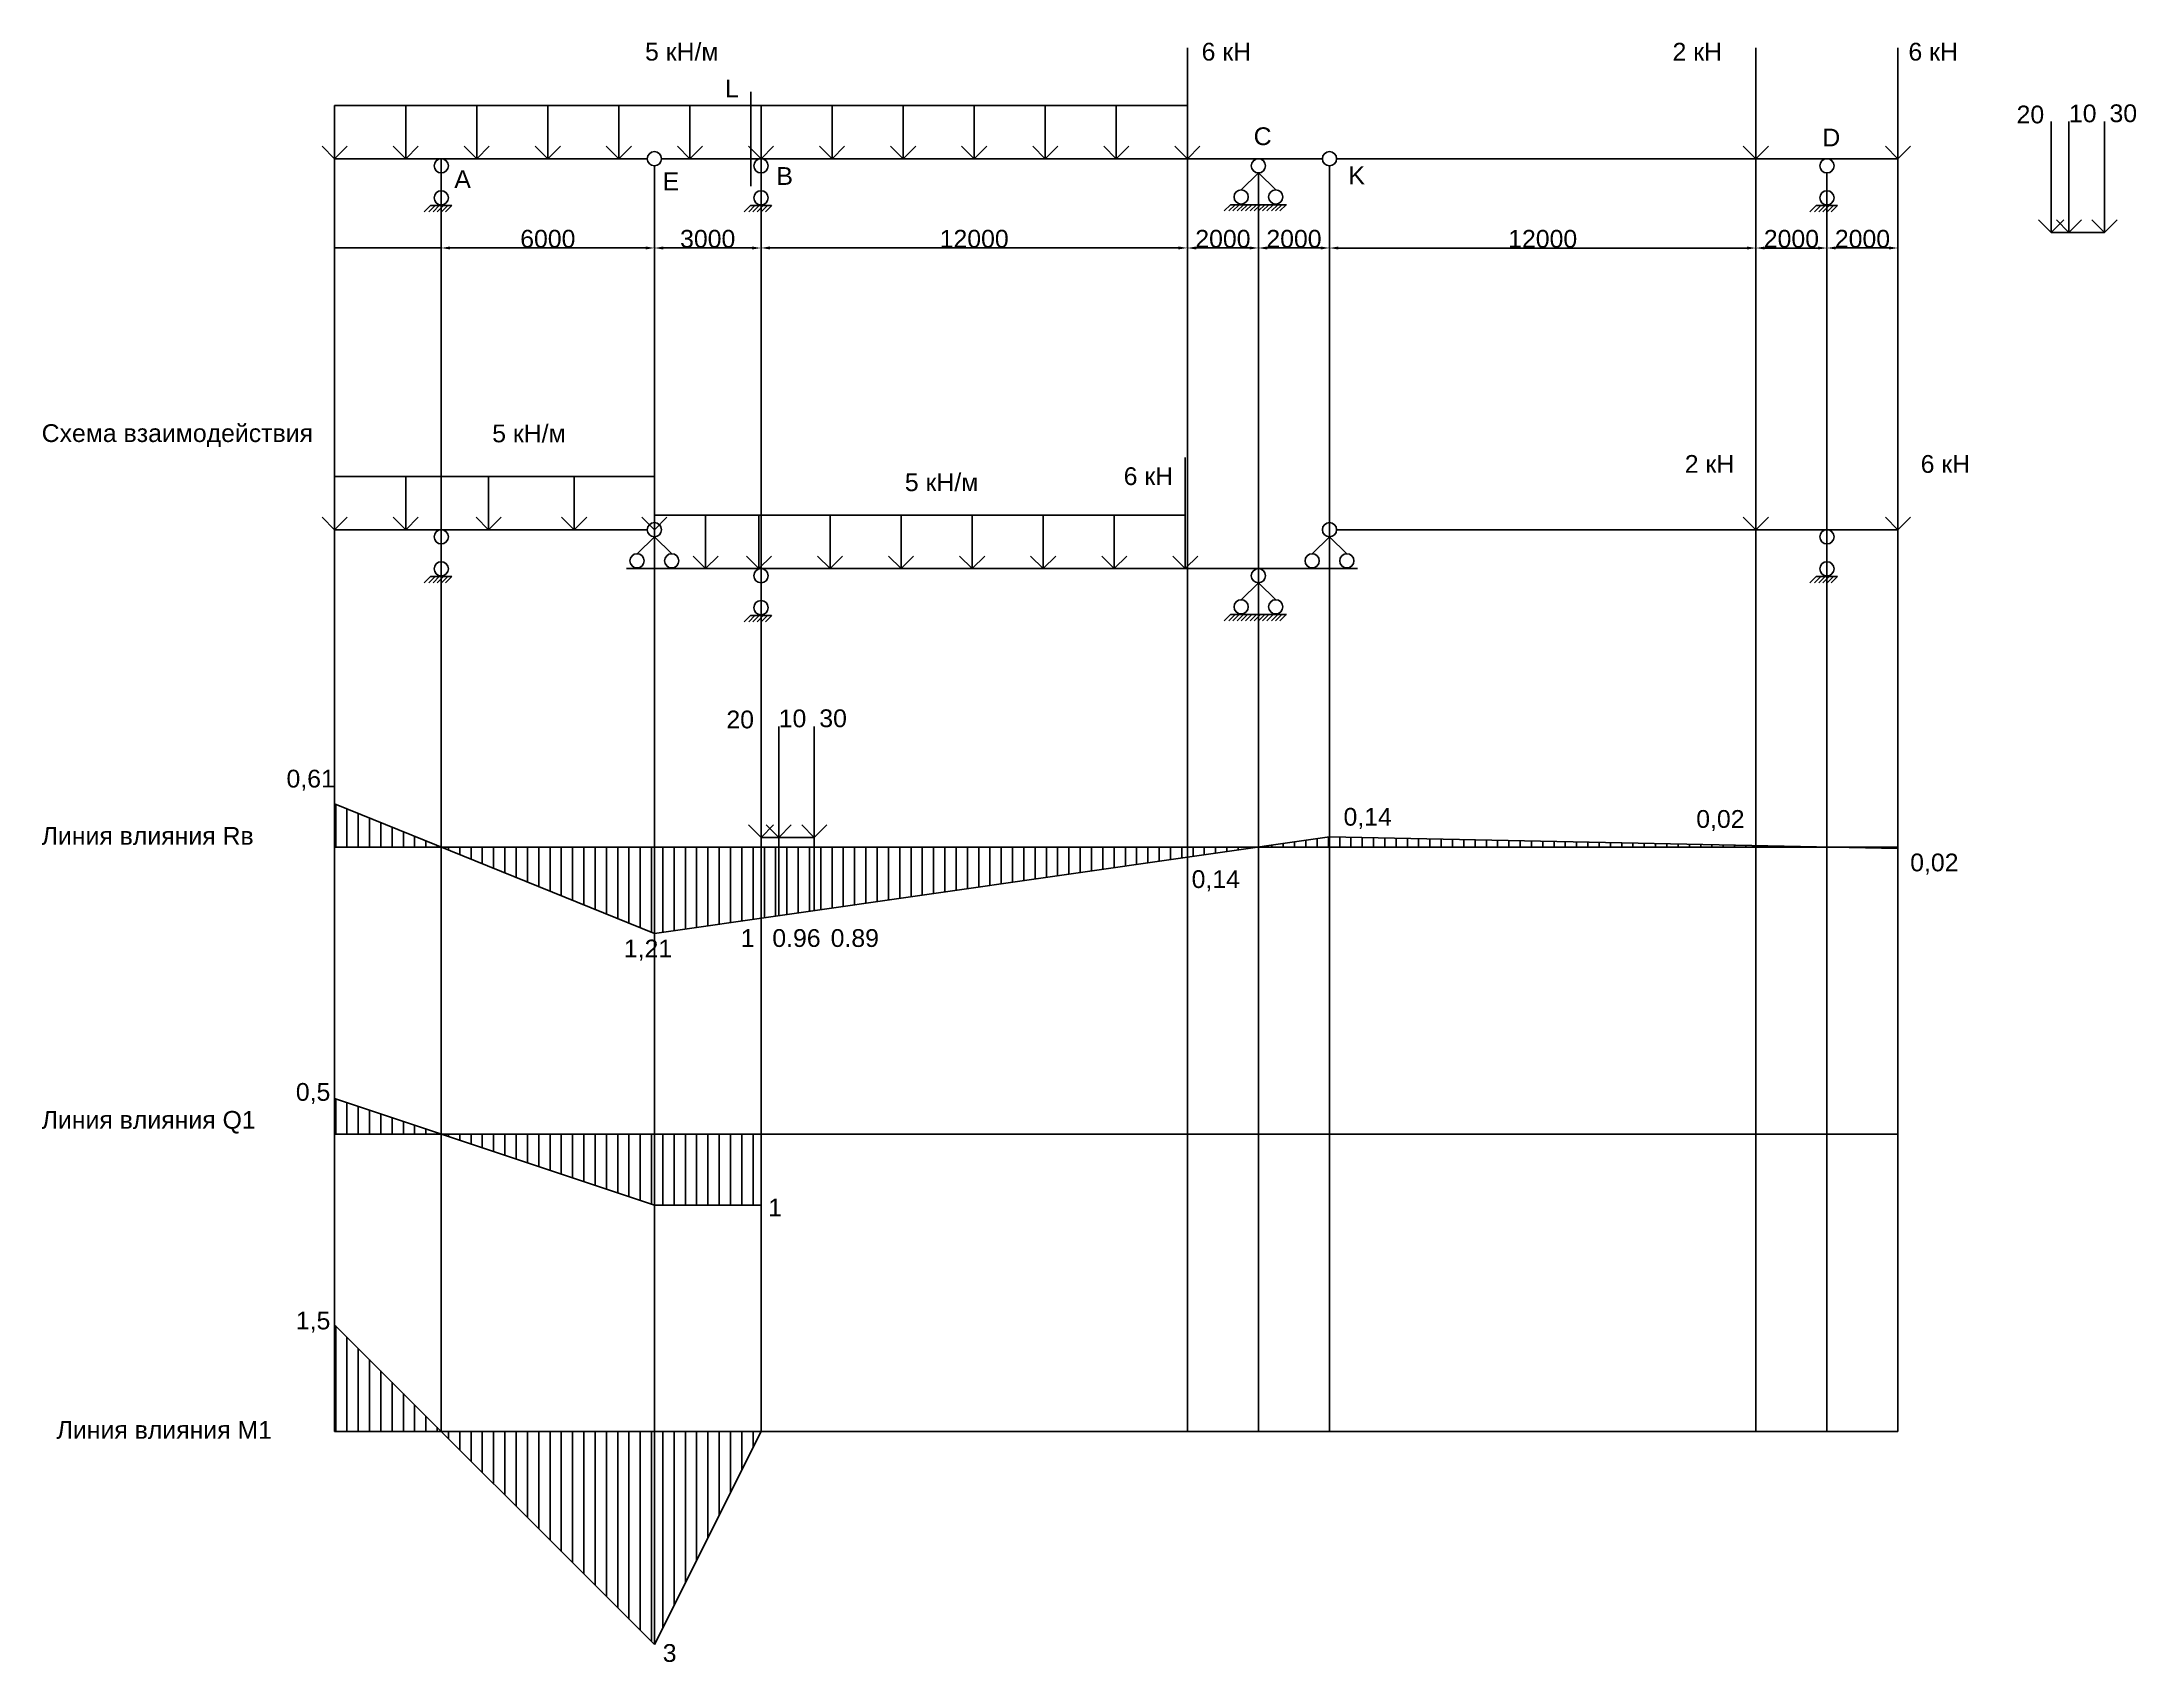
# Model space of a CAD drawing. Header units: millimetres. Extents: x 2045 to 60986, y 1905 to 47520.
import ezdxf

# ---------------------------------------------------------------- set-up
doc = ezdxf.new("R2010")
doc.units = ezdxf.units.MM
for name, color, linetype in [('балка', 7, 'Continuous'), ('груз', 7, 'Continuous'), ('линии влияния', 250, 'Continuous'), ('размеры', 7, 'Continuous'), ('схема взаимодействия', 7, 'Continuous')]:
    doc.layers.add(name, color=color, linetype=linetype)
doc.styles.get("Standard").update_dxf_attribs({"font": 'arial.ttf'})
doc.dimstyles.new('ISO-25', dxfattribs={"dimtxt": 2.5, "dimasz": 2.5, "dimexe": 1.25, "dimexo": 0.625, "dimtad": 1, "dimtxsty": 'Standard', "dimcen": 2.5, "dimadec": 0, "dimazin": 0, "dimtfac": 1, "dimtmove": 0, "dimatfit": 3, "dimfxl": 1, "dimarcsym": 0})
pattern_1 = [(90, (2692.8, 35148.83), (-317.5, 0), [])]

# ---------------------------------------------------------------- blocks, each defined once
blk = doc.blocks.new('*D19')
at = {"layer": 'Defpoints', "color": 0, "transparency": 16777216}
for p in [(10284, 44230), (13284, 42912), (13284, 41718)]:
    blk.add_point(p, dxfattribs=at)
at = {"layer": 'размеры', "color": 0, "lineweight": -2, "transparency": 16777216}
for p, q in [((10284, 44229), (10284, 41717)), ((13284, 42912), (13284, 41717)), ((10286, 41718), (13281, 41718))]:
    blk.add_line(p, q, dxfattribs=at)
at = {"layer": 'размеры', "color": 0, "transparency": 16777216}
for points in [[(10286, 41719), (10286, 41718), (10284, 41718)], [(13281, 41719), (13281, 41718), (13284, 41718)]]:
    blk.add_solid(points, dxfattribs=at)
at = {"layer": 'размеры', "color": 0, "transparency": 16777216, "insert": (11784, 41721), "char_height": 5, "attachment_point": 5}
blk.add_mtext('3000', dxfattribs=at)
blk = doc.blocks.new('*D23')
at = {"layer": 'Defpoints', "color": 0, "transparency": 16777216}
for p in [(19284, 44030), (13284, 42912), (19284, 41718)]:
    blk.add_point(p, dxfattribs=at)
at = {"layer": 'размеры', "color": 0, "lineweight": -2, "transparency": 16777216}
for p, q in [((19284, 44029), (19284, 41717)), ((13284, 42912), (13284, 41717)), ((13534, 41718), (19034, 41718))]:
    blk.add_line(p, q, dxfattribs=at)
at = {"layer": 'размеры', "color": 0, "transparency": 16777216}
for points in [[(13534, 41760), (13534, 41676), (13284, 41718)], [(19034, 41760), (19034, 41676), (19284, 41718)]]:
    blk.add_solid(points, dxfattribs=at)
at = {"layer": 'размеры', "color": 0, "transparency": 16777216, "insert": (16284, 41974), "char_height": 500, "attachment_point": 5}
blk.add_mtext('6000', dxfattribs=at)
blk = doc.blocks.new('*D24')
at = {"layer": 'Defpoints', "color": 0, "transparency": 16777216}
for p in [(34284, 44230), (22284, 42930), (34284, 41718)]:
    blk.add_point(p, dxfattribs=at)
at = {"layer": 'размеры', "color": 0, "lineweight": -2, "transparency": 16777216}
for p, q in [((34284, 44229), (34284, 41717)), ((22284, 42929), (22284, 41717)), ((22534, 41718), (34034, 41718))]:
    blk.add_line(p, q, dxfattribs=at)
at = {"layer": 'размеры', "color": 0, "transparency": 16777216}
for points in [[(22534, 41760), (22534, 41676), (22284, 41718)], [(34034, 41760), (34034, 41676), (34284, 41718)]]:
    blk.add_solid(points, dxfattribs=at)
at = {"layer": 'размеры', "color": 0, "transparency": 16777216, "insert": (28284, 41974), "char_height": 500, "attachment_point": 5}
blk.add_mtext('12000', dxfattribs=at)
blk = doc.blocks.new('*D25')
at = {"layer": 'Defpoints', "color": 0, "transparency": 16777216}
for p in [(34284, 44230), (36284, 42936), (36284, 41717)]:
    blk.add_point(p, dxfattribs=at)
at = {"layer": 'размеры', "color": 0, "lineweight": -2, "transparency": 16777216}
for p, q in [((34284, 44229), (34284, 41716)), ((36284, 42935), (36284, 41716)), ((34534, 41717), (36034, 41717))]:
    blk.add_line(p, q, dxfattribs=at)
at = {"layer": 'размеры', "color": 0, "transparency": 16777216}
for points in [[(34534, 41759), (34534, 41675), (34284, 41717)], [(36034, 41759), (36034, 41675), (36284, 41717)]]:
    blk.add_solid(points, dxfattribs=at)
at = {"layer": 'размеры', "color": 0, "transparency": 16777216, "insert": (35284, 41973), "char_height": 500, "attachment_point": 5}
blk.add_mtext('2000', dxfattribs=at)
blk = doc.blocks.new('*D26')
at = {"layer": 'Defpoints', "color": 0, "transparency": 16777216}
for p in [(50284, 44230), (38284, 44030), (50284, 41716)]:
    blk.add_point(p, dxfattribs=at)
at = {"layer": 'размеры', "color": 0, "lineweight": -2, "transparency": 16777216}
for p, q in [((50284, 44229), (50284, 41715)), ((38284, 44029), (38284, 41715)), ((38534, 41716), (50034, 41716))]:
    blk.add_line(p, q, dxfattribs=at)
at = {"layer": 'размеры', "color": 0, "transparency": 16777216}
for points in [[(38534, 41758), (38534, 41675), (38284, 41716)], [(50034, 41758), (50034, 41675), (50284, 41716)]]:
    blk.add_solid(points, dxfattribs=at)
at = {"layer": 'размеры', "color": 0, "transparency": 16777216, "insert": (44284, 41972), "char_height": 500, "attachment_point": 5}
blk.add_mtext('12000', dxfattribs=at)
blk = doc.blocks.new('*D27')
at = {"layer": 'Defpoints', "color": 0, "transparency": 16777216}
for p in [(50284, 44230), (52284, 42912), (52284, 41716)]:
    blk.add_point(p, dxfattribs=at)
at = {"layer": 'размеры', "color": 0, "lineweight": -2, "transparency": 16777216}
for p, q in [((50284, 44229), (50284, 41715)), ((52284, 42912), (52284, 41715)), ((50534, 41716), (52034, 41716))]:
    blk.add_line(p, q, dxfattribs=at)
at = {"layer": 'размеры', "color": 0, "transparency": 16777216}
for points in [[(50534, 41758), (50534, 41675), (50284, 41716)], [(52034, 41758), (52034, 41675), (52284, 41716)]]:
    blk.add_solid(points, dxfattribs=at)
at = {"layer": 'размеры', "color": 0, "transparency": 16777216, "insert": (51284, 41972), "char_height": 500, "attachment_point": 5}
blk.add_mtext('2000', dxfattribs=at)
blk = doc.blocks.new('*D28')
at = {"layer": 'Defpoints', "color": 0, "transparency": 16777216}
for p in [(54284, 44230), (52284, 42912), (54284, 41717)]:
    blk.add_point(p, dxfattribs=at)
at = {"layer": 'размеры', "color": 0, "lineweight": -2, "transparency": 16777216}
for p, q in [((54284, 44229), (54284, 41716)), ((52284, 42912), (52284, 41716)), ((52534, 41717), (54034, 41717))]:
    blk.add_line(p, q, dxfattribs=at)
at = {"layer": 'размеры', "color": 0, "transparency": 16777216}
for points in [[(52534, 41759), (52534, 41675), (52284, 41717)], [(54034, 41759), (54034, 41675), (54284, 41717)]]:
    blk.add_solid(points, dxfattribs=at)
at = {"layer": 'размеры', "color": 0, "transparency": 16777216, "insert": (53284, 41973), "char_height": 500, "attachment_point": 5}
blk.add_mtext('2000', dxfattribs=at)
blk = doc.blocks.new('*D29')
at = {"layer": 'Defpoints', "color": 0, "transparency": 16777216}
for p in [(19284, 44030), (22284, 42912), (22284, 41717)]:
    blk.add_point(p, dxfattribs=at)
at = {"layer": 'размеры', "color": 0, "lineweight": -2, "transparency": 16777216}
for p, q in [((19284, 44029), (19284, 41716)), ((22284, 42912), (22284, 41716)), ((19534, 41717), (22034, 41717))]:
    blk.add_line(p, q, dxfattribs=at)
at = {"layer": 'размеры', "color": 0, "transparency": 16777216}
for points in [[(19534, 41759), (19534, 41675), (19284, 41717)], [(22034, 41759), (22034, 41675), (22284, 41717)]]:
    blk.add_solid(points, dxfattribs=at)
at = {"layer": 'размеры', "color": 0, "transparency": 16777216, "insert": (20784, 41973), "char_height": 500, "attachment_point": 5}
blk.add_mtext('3000', dxfattribs=at)
blk = doc.blocks.new('*D30')
at = {"layer": 'Defpoints', "color": 0, "transparency": 16777216}
for p in [(38284, 44030), (36284, 42936), (38284, 41717)]:
    blk.add_point(p, dxfattribs=at)
at = {"layer": 'размеры', "color": 0, "lineweight": -2, "transparency": 16777216}
for p, q in [((38284, 44029), (38284, 41716)), ((36284, 42935), (36284, 41716)), ((36534, 41717), (38034, 41717))]:
    blk.add_line(p, q, dxfattribs=at)
at = {"layer": 'размеры', "color": 0, "transparency": 16777216}
for points in [[(36534, 41759), (36534, 41675), (36284, 41717)], [(38034, 41759), (38034, 41675), (38284, 41717)]]:
    blk.add_solid(points, dxfattribs=at)
at = {"layer": 'размеры', "color": 0, "transparency": 16777216, "insert": (37284, 41973), "char_height": 500, "attachment_point": 5}
blk.add_mtext('2000', dxfattribs=at)

msp = doc.modelspace()

# ---------------------------------------------------------------- hatches: boundary and pattern name
at = {"layer": 'линии влияния'}
h = msp.add_hatch(dxfattribs=at)
h.set_pattern_fill('ANSI31', color=256, scale=100, angle=45)
h.set_pattern_definition(pattern_1)
h.paths.add_polyline_path([(10283.895, 26064.23), (10283.895, 24849.945), (13283.895, 24849.945)])
h = msp.add_hatch(dxfattribs=at)
h.set_pattern_fill('ANSI31', color=256, scale=100, angle=45)
h.set_pattern_definition(pattern_1)
h.paths.add_polyline_path([(19283.895, 24849.945), (13283.895, 24849.945), (19283.895, 22421.373)])
h.paths.add_polyline_path([(22283.895, 24849.945), (19283.895, 24849.945), (19283.895, 22421.373), (22283.895, 22849.945)])
h.paths.add_polyline_path([(34283.895, 24564.23), (34283.895, 24849.945), (22283.895, 24849.945), (22283.895, 22849.945)])
h.paths.add_polyline_path([(36283.895, 24849.945), (34283.895, 24849.945), (34283.895, 24564.23)])
h.paths.add_polyline_path([(38283.895, 25135.659), (36283.895, 24849.945), (38283.895, 24849.945)])
h.paths.add_polyline_path([(38283.895, 25135.659), (38283.895, 24849.945), (52281.99, 24849.945)])
h = msp.add_hatch(dxfattribs=at)
h.set_pattern_fill('ANSI31', color=256, scale=100, angle=45)
h.set_pattern_definition(pattern_1)
h.paths.add_polyline_path([(54283.895, 24809.084), (54283.895, 24849.945), (52281.99, 24849.945)])
h = msp.add_hatch(dxfattribs=at)
h.set_pattern_fill('ANSI31', color=256, scale=100, angle=45)
h.set_pattern_definition(pattern_1)
h.paths.add_polyline_path([(10283.895, 17770.067), (10283.895, 16770.067), (13283.895, 16770.067)])
h.paths.add_polyline_path([(19283.895, 16770.067), (13283.895, 16770.067), (19283.895, 14770.067)])
h.paths.add_polyline_path([(22283.895, 16770.067), (19283.895, 16770.067), (19283.895, 14770.067), (22283.895, 14770.067)])
h = msp.add_hatch(dxfattribs=at)
h.set_pattern_fill('ANSI31', color=256, scale=100, angle=45)
h.set_pattern_definition(pattern_1)
h.paths.add_polyline_path([(10283.895, 11402.317), (10283.895, 8402.317), (13283.895, 8402.317)])
h.paths.add_polyline_path([(19283.895, 8402.317), (13283.895, 8402.317), (19283.895, 2402.317)])
h.paths.add_polyline_path([(22283.895, 8402.317), (19283.895, 8402.317), (19283.895, 2402.317)])

# ---------------------------------------------------------------- linework, layer by layer
at = {"layer": 'балка'}
for p, q in [((34283.895, 44230.076), (34283.895, 47353.607)), ((50283.895, 44230.076), (50283.895, 47353.607)), ((54283.895, 44230.076), (54283.895, 47353.607)), ((22000.971, 46110.38), (22000.971, 43460.885)), ((34283.895, 45730.076), (10283.895, 45730.076)), ((58595.664, 42156.864), (58595.664, 45280.395)), ((59095.664, 42156.864), (59095.664, 45280.395)), ((60095.664, 42156.864), (60095.664, 45280.395)), ((10283.895, 44230.076), (9930.341, 44583.629)), ((10283.895, 44230.076), (13283.895, 44230.076)), ((12283.895, 44230.076), (11930.341, 44583.629)), ((13283.895, 44230.076), (19083.895, 44230.076)), ((14283.895, 44230.076), (13930.341, 44583.629)), ((16283.895, 44230.076), (15930.341, 44583.629)), ((18283.895, 44230.076), (17930.341, 44583.629)), ((19483.895, 44230.076), (22283.895, 44230.076)), ((20283.895, 44230.076), (19930.341, 44583.629)), ((22283.895, 44230.076), (21930.341, 44583.629)), ((22283.895, 44230.076), (34283.895, 44230.076)), ((24283.895, 44230.076), (23930.341, 44583.629)), ((26283.895, 44230.076), (25930.341, 44583.629)), ((28283.895, 44230.076), (27930.341, 44583.629)), ((30283.895, 44230.076), (29930.341, 44583.629)), ((32283.895, 44230.076), (31930.341, 44583.629)), ((34283.895, 44230.076), (33930.341, 44583.629)), ((34283.895, 44230.076), (34637.448, 44583.629)), ((34283.895, 44230.076), (36283.895, 44230.076)), ((36283.895, 44230.076), (38083.895, 44230.076)), ((38483.895, 44230.076), (50283.895, 44230.076)), ((50283.895, 44230.076), (49930.341, 44583.629)), ((50283.895, 44230.076), (50637.448, 44583.629)), ((50283.895, 44230.076), (52283.895, 44230.076)), ((52283.895, 44230.076), (54283.895, 44230.076)), ((54283.895, 44230.076), (53930.341, 44583.629)), ((54283.895, 44230.076), (54637.448, 44583.629)), ((13283.895, 43830.076), (13283.895, 43330.076)), ((22283.895, 43830.076), (22283.895, 43330.076)), ((35796.593, 43353.874), (36283.895, 43830.076)), ((36283.895, 43830.076), (36771.196, 43353.874)), ((52283.895, 43830.076), (52283.895, 43330.076)), ((12983.895, 42912.268), (12807.118, 42735.492)), ((13113.426, 42912.268), (12936.649, 42735.492)), ((12983.895, 42912.268), (13583.895, 42912.268)), ((13230.077, 42912.268), (13053.3, 42735.492)), ((13348.811, 42912.268), (13172.034, 42735.492)), ((13465.462, 42912.268), (13288.685, 42735.492)), ((13584.196, 42912.268), (13407.419, 42735.492)), ((21983.895, 42912.268), (21807.118, 42735.492)), ((22113.426, 42912.268), (21936.649, 42735.492)), ((21983.895, 42912.268), (22583.895, 42912.268)), ((22230.077, 42912.268), (22053.3, 42735.492)), ((22348.811, 42912.268), (22172.034, 42735.492)), ((22465.462, 42912.268), (22288.685, 42735.492)), ((22584.196, 42912.268), (22407.419, 42735.492)), ((35496.593, 42936.067), (35319.817, 42759.291)), ((35626.125, 42936.067), (35449.348, 42759.291)), ((35496.593, 42936.067), (36096.593, 42936.067)), ((35742.776, 42936.067), (35565.999, 42759.291)), ((35861.51, 42936.067), (35684.733, 42759.291)), ((35978.161, 42936.067), (35801.384, 42759.291)), ((36096.895, 42936.067), (35920.118, 42759.291)), ((36226.125, 42936.067), (36049.348, 42759.291)), ((37071.196, 42936.067), (36096.895, 42936.067)), ((36342.776, 42936.067), (36165.999, 42759.291)), ((36461.51, 42936.067), (36284.733, 42759.291)), ((36578.161, 42936.067), (36401.384, 42759.291)), ((36696.895, 42936.067), (36520.118, 42759.291)), ((36826.426, 42936.067), (36649.649, 42759.291)), ((36943.077, 42936.067), (36766.301, 42759.291)), ((37061.811, 42936.067), (36885.035, 42759.291)), ((51983.895, 42912.268), (51807.118, 42735.492)), ((52113.426, 42912.268), (51936.649, 42735.492)), ((51983.895, 42912.268), (52583.895, 42912.268)), ((52230.077, 42912.268), (52053.3, 42735.492)), ((52348.811, 42912.268), (52172.034, 42735.492)), ((52465.462, 42912.268), (52288.685, 42735.492)), ((52584.196, 42912.268), (52407.419, 42735.492)), ((58595.664, 42156.864), (58242.111, 42510.417)), ((58595.664, 42156.864), (58949.218, 42510.417)), ((59095.664, 42156.864), (58742.111, 42510.417)), ((59095.664, 42156.864), (59449.218, 42510.417)), ((60095.664, 42156.864), (59742.111, 42510.417)), ((60095.664, 42156.864), (60449.218, 42510.417)), ((22283.895, 25124.474), (22283.895, 28248.006)), ((22783.895, 25124.474), (22783.895, 28248.006)), ((23783.895, 25124.474), (23783.895, 28248.006)), ((22283.895, 25124.474), (21930.341, 25478.027)), ((22283.895, 25124.474), (22637.448, 25478.027)), ((22783.895, 25124.474), (22430.341, 25478.027)), ((22783.895, 25124.474), (23137.448, 25478.027)), ((23783.895, 25124.474), (23430.341, 25478.027)), ((23783.895, 25124.474), (24137.448, 25478.027)), ((10283.895, 24849.945), (54283.895, 24849.945)), ((10283.895, 16770.067), (54283.895, 16770.067)), ((10283.895, 8402.317), (54283.895, 8402.317))]:
    msp.add_line(p, q, dxfattribs=at)
for points in [[(10637.448, 44583.629), (10283.895, 44230.076), (10283.895, 45730.076)], [(12637.448, 44583.629), (12283.895, 44230.076), (12283.895, 45730.076)], [(14637.448, 44583.629), (14283.895, 44230.076), (14283.895, 45730.076)], [(16637.448, 44583.629), (16283.895, 44230.076), (16283.895, 45730.076)], [(18637.448, 44583.629), (18283.895, 44230.076), (18283.895, 45730.076)], [(20637.448, 44583.629), (20283.895, 44230.076), (20283.895, 45730.076)], [(22637.448, 44583.629), (22283.895, 44230.076), (22283.895, 45730.076)], [(24637.448, 44583.629), (24283.895, 44230.076), (24283.895, 45730.076)], [(26637.448, 44583.629), (26283.895, 44230.076), (26283.895, 45730.076)], [(28637.448, 44583.629), (28283.895, 44230.076), (28283.895, 45730.076)], [(30637.448, 44583.629), (30283.895, 44230.076), (30283.895, 45730.076)], [(32637.448, 44583.629), (32283.895, 44230.076), (32283.895, 45730.076)]]:
    msp.add_lwpolyline(points, dxfattribs=at)
for centre in [(13283.895, 44030.076), (19283.895, 44230.076), (22283.895, 44030.076), (36283.895, 44030.076), (38283.895, 44230.076), (52283.895, 44030.076), (13283.895, 43130.076), (22283.895, 43130.076), (35796.593, 43153.874), (36771.196, 43153.874), (52283.895, 43130.076)]:
    msp.add_circle(centre, 200, dxfattribs=at)
at = {"layer": 'груз'}
for p, q in [((58595.664, 42156.864), (59095.664, 42156.864)), ((59095.664, 42156.864), (60095.664, 42156.864)), ((22283.895, 25124.474), (22783.895, 25124.474)), ((22783.895, 25124.474), (23783.895, 25124.474))]:
    msp.add_line(p, q, dxfattribs=at)
at = {"layer": 'линии влияния'}
for p, q in [((19283.895, 22421.373), (10283.895, 26064.23)), ((19283.895, 22421.373), (38283.895, 25135.659)), ((22283.895, 24849.945), (22283.895, 22849.945)), ((22783.895, 25124.474), (22783.895, 22921.373)), ((23783.895, 25124.474), (23783.895, 23064.23)), ((38283.895, 25135.659), (54283.895, 24809.084)), ((19283.895, 14770.067), (10283.895, 17770.067)), ((22283.895, 16770.067), (22283.895, 14770.067)), ((22283.895, 14770.067), (19283.895, 14770.067)), ((19283.895, 2402.317), (10283.895, 11402.317)), ((19283.895, 8402.317), (19283.895, 2402.317)), ((19283.895, 2402.317), (22283.895, 8402.317))]:
    msp.add_line(p, q, dxfattribs=at)
at = {"layer": 'размеры'}
for p, q in [((10283.895, 44230.076), (10283.895, 8402.317)), ((13283.895, 44230.076), (13283.895, 8402.317)), ((22283.895, 44230.076), (22283.895, 8402.317)), ((34283.895, 44230.076), (34283.895, 8402.317)), ((50283.895, 44230.076), (50283.895, 8402.317)), ((54283.895, 44230.076), (54283.895, 8402.317)), ((19283.895, 44030.076), (19283.895, 2402.317)), ((36283.895, 43830.076), (36283.895, 8402.317)), ((38283.895, 44030.076), (38283.895, 8402.317)), ((52281.99, 43830.085), (52281.99, 8402.317))]:
    msp.add_line(p, q, dxfattribs=at)
at = {"layer": 'схема взаимодействия'}
for p, q in [((50283.895, 33785.138), (50283.895, 36908.67)), ((54283.895, 33785.138), (54283.895, 36908.67)), ((34226.125, 32691.13), (34226.125, 35814.662)), ((19283.895, 35285.138), (10283.895, 35285.138)), ((34226.125, 34191.13), (19283.895, 34191.13)), ((10283.895, 33785.138), (9930.341, 34138.691)), ((10283.895, 33785.138), (13283.895, 33785.138)), ((12283.895, 33785.138), (11930.341, 34138.691)), ((13283.895, 33785.138), (19083.895, 33785.138)), ((14617.435, 33785.138), (14263.881, 34138.691)), ((17025.029, 33785.138), (16671.476, 34138.691)), ((19283.895, 33785.138), (18930.341, 34138.691)), ((38483.895, 33785.138), (50283.895, 33785.138)), ((50283.895, 33785.138), (49930.341, 34138.691)), ((50283.895, 33785.138), (50637.448, 34138.691)), ((50283.895, 33785.138), (52283.895, 33785.138)), ((52283.895, 33785.138), (54283.895, 33785.138)), ((54283.895, 33785.138), (53930.341, 34138.691)), ((54283.895, 33785.138), (54637.448, 34138.691)), ((13283.895, 33385.138), (13283.895, 32885.138)), ((18796.593, 33108.937), (19283.895, 33585.138)), ((19283.895, 33585.138), (19771.196, 33108.937)), ((20726.125, 32691.13), (20372.571, 33044.683)), ((22226.125, 32691.13), (21872.571, 33044.683)), ((24226.125, 32691.13), (23872.571, 33044.683)), ((26226.125, 32691.13), (25872.571, 33044.683)), ((28226.125, 32691.13), (27872.571, 33044.683)), ((30226.125, 32691.13), (29872.571, 33044.683)), ((32226.125, 32691.13), (31872.571, 33044.683)), ((34226.125, 32691.13), (33872.571, 33044.683)), ((34226.125, 32691.13), (34579.678, 33044.683)), ((37796.593, 33108.937), (38283.895, 33585.138)), ((38283.895, 33585.138), (38771.196, 33108.937)), ((52283.895, 33385.138), (52283.895, 32885.138)), ((12983.895, 32467.331), (12807.118, 32290.554)), ((13113.426, 32467.331), (12936.649, 32290.554)), ((12983.895, 32467.331), (13583.895, 32467.331)), ((13230.077, 32467.331), (13053.3, 32290.554)), ((13348.811, 32467.331), (13172.034, 32290.554)), ((13465.462, 32467.331), (13288.685, 32290.554)), ((13584.196, 32467.331), (13407.419, 32290.554)), ((18496.593, 32691.13), (19096.593, 32691.13)), ((20071.196, 32691.13), (19096.895, 32691.13)), ((19226.125, 32691.13), (22226.125, 32691.13)), ((22226.125, 32691.13), (34226.125, 32691.13)), ((34226.125, 32691.13), (36226.125, 32691.13)), ((36226.125, 32691.13), (38226.125, 32691.13)), ((37496.593, 32691.13), (38096.593, 32691.13)), ((39071.196, 32691.13), (38096.895, 32691.13)), ((51983.895, 32467.331), (51807.118, 32290.554)), ((52113.426, 32467.331), (51936.649, 32290.554)), ((51983.895, 32467.331), (52583.895, 32467.331)), ((52230.077, 32467.331), (52053.3, 32290.554)), ((52348.811, 32467.331), (52172.034, 32290.554)), ((52465.462, 32467.331), (52288.685, 32290.554)), ((52584.196, 32467.331), (52407.419, 32290.554)), ((22283.895, 32291.13), (22283.895, 31791.13)), ((35796.593, 31814.928), (36283.895, 32291.13)), ((36283.895, 32291.13), (36771.196, 31814.928)), ((21983.895, 31373.323), (21807.118, 31196.546)), ((22113.426, 31373.323), (21936.649, 31196.546)), ((21983.895, 31373.323), (22583.895, 31373.323)), ((22230.077, 31373.323), (22053.3, 31196.546)), ((22348.811, 31373.323), (22172.034, 31196.546)), ((22465.462, 31373.323), (22288.685, 31196.546)), ((22584.196, 31373.323), (22407.419, 31196.546)), ((35496.593, 31397.121), (35319.817, 31220.345)), ((35626.125, 31397.121), (35449.348, 31220.345)), ((35496.593, 31397.121), (36096.593, 31397.121)), ((35742.776, 31397.121), (35565.999, 31220.345)), ((35861.51, 31397.121), (35684.733, 31220.345)), ((35978.161, 31397.121), (35801.384, 31220.345)), ((36096.895, 31397.121), (35920.118, 31220.345)), ((36226.125, 31397.121), (36049.348, 31220.345)), ((37071.196, 31397.121), (36096.895, 31397.121)), ((36342.776, 31397.121), (36165.999, 31220.345)), ((36461.51, 31397.121), (36284.733, 31220.345)), ((36578.161, 31397.121), (36401.384, 31220.345)), ((36696.895, 31397.121), (36520.118, 31220.345)), ((36826.426, 31397.121), (36649.649, 31220.345)), ((36943.077, 31397.121), (36766.301, 31220.345)), ((37061.811, 31397.121), (36885.035, 31220.345))]:
    msp.add_line(p, q, dxfattribs=at)
for points in [[(10637.448, 34138.691), (10283.895, 33785.138), (10283.895, 35285.138)], [(12637.448, 34138.691), (12283.895, 33785.138), (12283.895, 35285.138)], [(14970.988, 34138.691), (14617.435, 33785.138), (14617.435, 35285.138)], [(17378.582, 34138.691), (17025.029, 33785.138), (17025.029, 35285.138)], [(19637.448, 34138.691), (19283.895, 33785.138), (19283.895, 35285.138)], [(21079.678, 33044.683), (20726.125, 32691.13), (20726.125, 34191.13)], [(22579.678, 33044.683), (22226.125, 32691.13), (22226.125, 34191.13)], [(24579.678, 33044.683), (24226.125, 32691.13), (24226.125, 34191.13)], [(26579.678, 33044.683), (26226.125, 32691.13), (26226.125, 34191.13)], [(28579.678, 33044.683), (28226.125, 32691.13), (28226.125, 34191.13)], [(30579.678, 33044.683), (30226.125, 32691.13), (30226.125, 34191.13)], [(32579.678, 33044.683), (32226.125, 32691.13), (32226.125, 34191.13)]]:
    msp.add_lwpolyline(points, dxfattribs=at)
for centre in [(13283.895, 33585.138), (19283.895, 33785.138), (38283.895, 33785.138), (52283.895, 33585.138), (18796.593, 32908.937), (19771.196, 32908.937), (37796.593, 32908.937), (38771.196, 32908.937), (13283.895, 32685.138), (22283.895, 32491.13), (36283.895, 32491.13), (52283.895, 32685.138), (22283.895, 31591.13), (35796.593, 31614.928), (36771.196, 31614.928)]:
    msp.add_circle(centre, 200, dxfattribs=at)

# ---------------------------------------------------------------- texts
at = {"layer": 'балка'}
for s, p in [('Линия влияния Rв', (2038.432, 24917.206)), ('Линия влияния Q1', (2038.432, 16921.42)), ('Линия влияния M1', (2458.668, 8192.689))]:
    msp.add_text(s, height=500, dxfattribs=at).set_placement(p)
at = {"layer": 'линии влияния'}
for s, p in [('0,61', (8929.097, 26528.486)), ('0,14', (38678.775, 25453.93)), ('0,02', (48605.586, 25392.752)), ('0,14', (34403.57, 23699.222)), ('0,02', (54627.344, 24168.811)), ('1', (21714.183, 22040.067)), ('0.96', (22602.555, 22040.067)), ('0.89', (24244.435, 22040.067)), ('1,21', (18424.68, 21745.054)), ('0,5', (9192.4, 17708.423)), ('1', (22486.695, 14452.945)), ('1,5', (9192.4, 11272.677)), ('3', (19518.035, 1912.293))]:
    msp.add_text(s, height=500, dxfattribs=at).set_placement(p)
at = {"layer": 'размеры'}
for s, p in [('5 кН/м', (19020.226, 46993.176)), ('6 кН', (34685.14, 46993.176)), ('2 кН', (47939.155, 46993.176)), ('6 кН', (54578.549, 46993.176)), ('L', (21269.035, 45956.685)), ('20', (57621.357, 45225.761)), ('10 ', (59094.655, 45255.975)), ('30', (60236.217, 45259.808)), ('C', (36149.024, 44613.028)), ('D', (52154.731, 44577.388)), ('A', (13652.25, 43405.088)), ('E', (19515.904, 43343.906)), ('B', (22717.375, 43493.902)), ('K', (38815.238, 43511.733)), ('Схема взаимодействия', (2038.432, 36254.986)), ('2 кН', (48283.264, 35387.297)), ('20', (21309.587, 28193.371)), ('10 ', (22782.885, 28223.585)), ('30', (23924.447, 28227.418))]:
    msp.add_text(s, height=500, dxfattribs=at).set_placement(p)
at = {"layer": 'схема взаимодействия'}
for s, p in [('5 кН/м', (14718.863, 36246.992)), ('5 кН/м', (26332.544, 34871.481)), ('6 кН', (32491.445, 35043.42)), ('6 кН', (54922.658, 35387.297))]:
    msp.add_text(s, height=500, dxfattribs=at).set_placement(p)

# ---------------------------------------------------------------- dimensions: what is measured, and where the dimension line sits
at = {"layer": 'размеры'}
for base, p1, p2, override, picture, middle in [((13283.895, 41718.133), (10283.895, 44230.076), (13283.895, 42912.268), {"dimscale": 0, "dimtxt": 5}, '*D19', (11783.895, 41721.313)), ((34283.895, 41718.133), (22283.895, 42930.076), (34283.895, 44230.076), {"dimscale": 0, "dimtxt": 5, "dimasz": 2.5, "dimexe": 0.0125, "dimexo": 0.00625, "dimgap": 0.00625, "dimcen": 0.025}, '*D24', (28283.895, 41974.045)), ((36283.895, 41716.883), (34283.895, 44230.076), (36283.895, 42936.067), {"dimscale": 0, "dimtxt": 5, "dimasz": 2.5, "dimexe": 0.0125, "dimexo": 0.00625, "dimgap": 0.00625, "dimcen": 0.025}, '*D25', (35283.895, 41972.795)), ((50283.895, 41716.466), (38283.895, 44030.076), (50283.895, 44230.076), {"dimscale": 0, "dimtxt": 5, "dimasz": 2.5, "dimexe": 0.0125, "dimexo": 0.00625, "dimgap": 0.00625, "dimcen": 0.025}, '*D26', (44283.895, 41972.378)), ((52283.895, 41716.466), (50283.895, 44230.076), (52283.895, 42912.268), {"dimscale": 0, "dimtxt": 5, "dimasz": 2.5, "dimexe": 0.0125, "dimexo": 0.00625, "dimgap": 0.00625, "dimcen": 0.025}, '*D27', (51283.895, 41972.378)), ((54283.895, 41716.883), (52283.895, 42912.268), (54283.895, 44230.076), {"dimscale": 0, "dimtxt": 5, "dimasz": 2.5, "dimexe": 0.0125, "dimexo": 0.00625, "dimgap": 0.00625, "dimcen": 0.025}, '*D28', (53283.895, 41972.795)), ((19283.895, 41718.133), (13283.895, 42912.268), (19283.895, 44030.076), {"dimscale": 0, "dimtxt": 5, "dimasz": 2.5, "dimexe": 0.0125, "dimexo": 0.00625, "dimgap": 0.00625, "dimcen": 0.025}, '*D23', (16283.895, 41974.045)), ((22283.895, 41716.883), (19283.895, 44030.076), (22283.895, 42912.268), {"dimscale": 0, "dimtxt": 5, "dimasz": 2.5, "dimexe": 0.0125, "dimexo": 0.00625, "dimgap": 0.00625, "dimcen": 0.025}, '*D29', (20783.895, 41972.965)), ((38283.895, 41716.883), (36283.895, 42936.067), (38283.895, 44030.076), {"dimscale": 0, "dimtxt": 5, "dimasz": 2.5, "dimexe": 0.0125, "dimexo": 0.00625, "dimgap": 0.00625, "dimcen": 0.025}, '*D30', (37283.895, 41972.795))]:
    dim = msp.add_linear_dim(base=base, p1=p1, p2=p2, dimstyle='ISO-25', override=override, dxfattribs=at)
    dim.commit()
    dim.dimension.update_dxf_attribs({"geometry": picture, "text_midpoint": middle})

doc.saveas('drawing.dxf')
